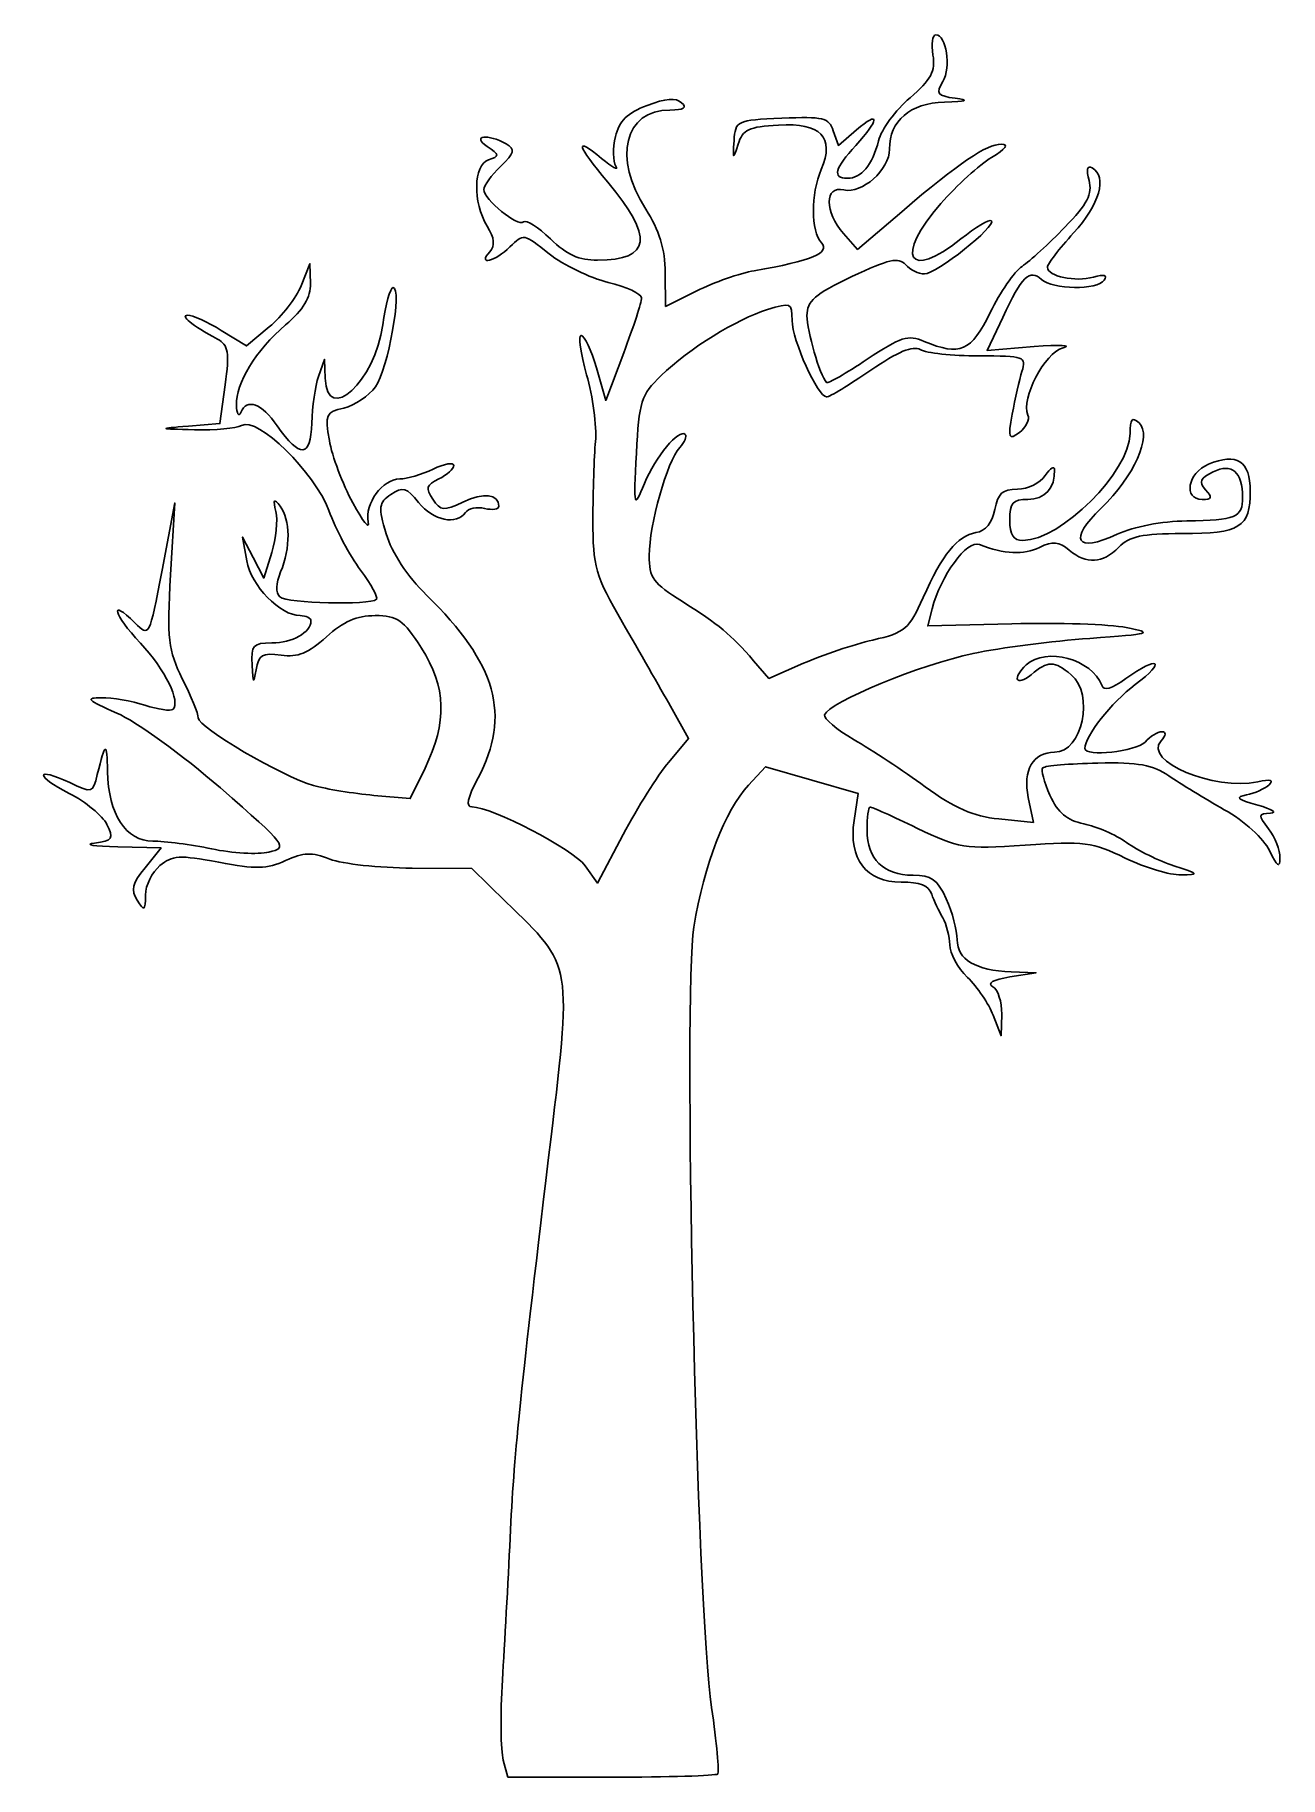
# Model space of a CAD drawing. Header units: centimetres. Extents: x -13.2 to 1.7, y -13.6 to 7.2.
import ezdxf

# ---------------------------------------------------------------- set-up
doc = ezdxf.new("R2010")
doc.units = ezdxf.units.CM
doc.header["$MEASUREMENT"] = 0
doc.layers.add('Layer 1', color=7, linetype='Continuous')

msp = doc.modelspace()

# ---------------------------------------------------------------- linework, layer by layer
at = {"layer": 'Layer 1'}
msp.add_open_spline([(-7.58891, -13.37526), (-7.61981, -13.26331), (-7.62421, -12.83343), (-7.5987, -12.41996), (-7.5987, -12.41996), (-7.57319, -12.00649), (-7.53201, -11.24747), (-7.50719, -10.73323), (-7.50719, -10.73323), (-7.45726, -9.69889), (-7.40642, -9.19652), (-7.04887, -6.20465), (-7.04887, -6.20465), (-6.768, -3.85441), (-6.75248, -3.94741), (-7.55668, -3.16266), (-7.55668, -3.16266), (-7.55668, -3.16266), (-7.96353, -2.76564), (-7.96353, -2.76564), (-7.96353, -2.76564), (-7.96353, -2.76564), (-8.67418, -2.76197), (-8.67418, -2.76197), (-8.67418, -2.76197), (-9.06503, -2.75995), (-9.50439, -2.71193), (-9.65053, -2.65525), (-9.65053, -2.65525), (-9.87114, -2.56969), (-9.96111, -2.57256), (-10.18065, -2.67216), (-10.18065, -2.67216), (-10.40295, -2.77301), (-10.52944, -2.77627), (-10.97471, -2.69264), (-10.97471, -2.69264), (-11.4458, -2.60415), (-11.52308, -2.60857), (-11.67384, -2.73264), (-11.67384, -2.73264), (-11.76706, -2.80936), (-11.84455, -2.96707), (-11.84605, -3.08311), (-11.84605, -3.08311), (-11.8485, -3.27342), (-11.85822, -3.2793), (-11.94522, -3.14315), (-11.94522, -3.14315), (-12.02115, -3.02432), (-12.00098, -2.94216), (-11.85043, -2.75697), (-11.85043, -2.75697), (-11.85043, -2.75697), (-11.65918, -2.52172), (-11.65918, -2.52172), (-11.65918, -2.52172), (-11.65918, -2.52172), (-12.17591, -2.50954), (-12.17591, -2.50954), (-12.17591, -2.50954), (-12.46011, -2.50284), (-12.584, -2.48229), (-12.45121, -2.46388), (-12.45121, -2.46388), (-12.23466, -2.43385), (-12.21949, -2.41103), (-12.30397, -2.24242), (-12.30397, -2.24242), (-12.35577, -2.13903), (-12.55757, -1.97296), (-12.75242, -1.87337), (-12.75242, -1.87337), (-13.16199, -1.66403), (-13.15784, -1.55161), (-12.74766, -1.7445), (-12.74766, -1.7445), (-12.47567, -1.87241), (-12.47267, -1.87154), (-12.41863, -1.64887), (-12.41863, -1.64887), (-12.32387, -1.2584), (-12.30463, -1.25241), (-12.29739, -1.61112), (-12.29739, -1.61112), (-12.28708, -2.12173), (-12.07997, -2.44043), (-11.75846, -2.44043), (-11.75846, -2.44043), (-11.61596, -2.44043), (-11.30045, -2.48219), (-11.05731, -2.53323), (-11.05731, -2.53323), (-10.81417, -2.58427), (-10.50838, -2.60164), (-10.37777, -2.57182), (-10.37777, -2.57182), (-10.14689, -2.51912), (-10.1629, -2.49792), (-10.95444, -1.80828), (-10.95444, -1.80828), (-11.40222, -1.41815), (-11.95638, -1.0171), (-12.18591, -0.91706), (-12.18591, -0.91706), (-12.53801, -0.7636), (-12.5669, -0.73501), (-12.37073, -0.73413), (-12.37073, -0.73413), (-12.24285, -0.73356), (-12.00947, -0.7739), (-11.85212, -0.82379), (-11.85212, -0.82379), (-11.69476, -0.87368), (-11.546, -0.89629), (-11.52153, -0.87403), (-11.52153, -0.87403), (-11.42243, -0.78391), (-11.60947, -0.40068), (-11.90667, -0.08492), (-11.90667, -0.08492), (-12.22635, 0.25472), (-12.28327, 0.46855), (-11.97028, 0.15403), (-11.97028, 0.15403), (-11.80133, -0.01575), (-11.7994, -0.01196), (-11.64883, 0.78362), (-11.64883, 0.78362), (-11.64883, 0.78362), (-11.49735, 1.58402), (-11.49735, 1.58402), (-11.49735, 1.58402), (-11.49735, 1.58402), (-11.54717, 0.72737), (-11.54717, 0.72737), (-11.54717, 0.72737), (-11.59129, -0.0313), (-11.57529, -0.1726), (-11.40727, -0.50802), (-11.40727, -0.50802), (-11.30292, -0.71633), (-11.21755, -0.92615), (-11.21755, -0.9743), (-11.21755, -0.9743), (-11.21755, -1.08816), (-10.21502, -1.67691), (-9.8478, -1.77871), (-9.8478, -1.77871), (-9.69152, -1.82203), (-9.36832, -1.87482), (-9.12959, -1.89602), (-9.12959, -1.89602), (-9.12959, -1.89602), (-8.69553, -1.93457), (-8.69553, -1.93457), (-8.69553, -1.93457), (-8.69553, -1.93457), (-8.51907, -1.57178), (-8.51907, -1.57178), (-8.51907, -1.57178), (-8.25424, -1.02733), (-8.26718, -0.60183), (-8.5625, -0.14356), (-8.5625, -0.14356), (-8.7815, 0.19628), (-8.84751, 0.24253), (-9.11356, 0.24253), (-9.11356, 0.24253), (-9.33255, 0.24253), (-9.49238, 0.1729), (-9.69374, -0.01022), (-9.69374, -0.01022), (-9.90927, -0.20622), (-10.03026, -0.25515), (-10.23263, -0.22814), (-10.23263, -0.22814), (-10.45678, -0.19822), (-10.49863, -0.22278), (-10.52928, -0.40222), (-10.52928, -0.40222), (-10.55948, -0.579), (-10.56703, -0.57048), (-10.57836, -0.3469), (-10.57836, -0.3469), (-10.59043, -0.1088), (-10.56699, -0.08267), (-10.34143, -0.08267), (-10.34143, -0.08267), (-10.10014, -0.08267), (-9.87655, 0.04246), (-9.87655, 0.1775), (-9.87655, 0.1775), (-9.87655, 0.21327), (-9.93465, 0.24254), (-10.00567, 0.24254), (-10.00567, 0.24254), (-10.24061, 0.24254), (-10.59069, 0.6011), (-10.64071, 0.89296), (-10.64071, 0.89296), (-10.64071, 0.89296), (-10.68947, 1.17752), (-10.68947, 1.17752), (-10.68947, 1.17752), (-10.68947, 1.17752), (-10.56416, 0.93361), (-10.56416, 0.93361), (-10.56416, 0.93361), (-10.56416, 0.93361), (-10.43885, 0.6897), (-10.43885, 0.6897), (-10.43885, 0.6897), (-10.43885, 0.6897), (-10.34431, 0.99261), (-10.34431, 0.99261), (-10.34431, 0.99261), (-10.29231, 1.15921), (-10.26986, 1.37873), (-10.29442, 1.48042), (-10.29442, 1.48042), (-10.33021, 1.62861), (-10.32006, 1.64111), (-10.24329, 1.54336), (-10.24329, 1.54336), (-10.12112, 1.38782), (-10.11859, 1.04743), (-10.23749, 0.76305), (-10.23749, 0.76305), (-10.29548, 0.62434), (-10.29868, 0.51258), (-10.24602, 0.4647), (-10.24602, 0.4647), (-10.16268, 0.38891), (-9.17602, 0.36471), (-9.09705, 0.43653), (-9.09705, 0.43653), (-9.07451, 0.45703), (-9.15996, 0.61284), (-9.28695, 0.78279), (-9.28695, 0.78279), (-9.41393, 0.95273), (-9.5835, 1.27159), (-9.66377, 1.49137), (-9.66377, 1.49137), (-9.83072, 1.94846), (-10.51309, 2.61463), (-10.70241, 2.50534), (-10.70241, 2.50534), (-10.76448, 2.46951), (-11.01642, 2.44602), (-11.26227, 2.45315), (-11.26227, 2.45315), (-11.70095, 2.46587), (-11.7023, 2.46668), (-11.33515, 2.49697), (-11.33515, 2.49697), (-11.33515, 2.49697), (-10.96103, 2.52783), (-10.96103, 2.52783), (-10.96103, 2.52783), (-10.96103, 2.52783), (-10.89786, 2.98761), (-10.89786, 2.98761), (-10.89786, 2.98761), (-10.84456, 3.37553), (-10.85884, 3.46061), (-10.98918, 3.53198), (-10.98918, 3.53198), (-11.29839, 3.7013), (-11.43888, 3.81471), (-11.34255, 3.81724), (-11.34255, 3.81724), (-11.28836, 3.81866), (-11.10921, 3.73721), (-10.94445, 3.63623), (-10.94445, 3.63623), (-10.94445, 3.63623), (-10.64488, 3.45263), (-10.64488, 3.45263), (-10.64488, 3.45263), (-10.64488, 3.45263), (-10.37248, 3.67877), (-10.37248, 3.67877), (-10.37248, 3.67877), (-10.22266, 3.80314), (-10.05285, 4.02296), (-9.99513, 4.16725), (-9.99513, 4.16725), (-9.99513, 4.16725), (-9.89018, 4.42959), (-9.89018, 4.42959), (-9.89018, 4.42959), (-9.89018, 4.42959), (-9.88338, 4.19528), (-9.88338, 4.19528), (-9.88338, 4.19528), (-9.87857, 4.02951), (-9.96502, 3.88512), (-10.17894, 3.70164), (-10.17894, 3.70164), (-10.53583, 3.39554), (-10.77337, 3.00747), (-10.76352, 2.7466), (-10.76352, 2.7466), (-10.75964, 2.64377), (-10.73617, 2.60537), (-10.71137, 2.66126), (-10.71137, 2.66126), (-10.63559, 2.83205), (-10.46675, 2.76958), (-10.27888, 2.50125), (-10.27888, 2.50125), (-10.0061, 2.11165), (-9.87807, 2.12139), (-9.86767, 2.53254), (-9.86767, 2.53254), (-9.86277, 2.72631), (-9.82655, 2.97631), (-9.78718, 3.0881), (-9.78718, 3.0881), (-9.78718, 3.0881), (-9.7156, 3.29135), (-9.7156, 3.29135), (-9.7156, 3.29135), (-9.7156, 3.29135), (-9.70669, 3.06777), (-9.70669, 3.06777), (-9.70669, 3.06777), (-9.68417, 2.50279), (-9.11508, 3.03062), (-9.02284, 3.70205), (-9.02284, 3.70205), (-8.98937, 3.94568), (-8.93377, 4.14502), (-8.89929, 4.14502), (-8.89929, 4.14502), (-8.78704, 4.14502), (-8.95931, 3.17316), (-9.10819, 2.96652), (-9.10819, 2.96652), (-9.18786, 2.85594), (-9.35739, 2.74165), (-9.48491, 2.71254), (-9.48491, 2.71254), (-9.70071, 2.66328), (-9.71271, 2.63643), (-9.65813, 2.32506), (-9.65813, 2.32506), (-9.62588, 2.14106), (-9.50051, 1.80758), (-9.37953, 1.584), (-9.37953, 1.584), (-9.25855, 1.36042), (-9.17565, 1.25744), (-9.19529, 1.35516), (-9.19529, 1.35516), (-9.23935, 1.57428), (-9.02518, 1.86838), (-8.82106, 1.86906), (-8.82106, 1.86906), (-8.7378, 1.8693), (-8.55905, 1.92204), (-8.42383, 1.98619), (-8.42383, 1.98619), (-8.28861, 2.05034), (-8.17798, 2.06969), (-8.17798, 2.0292), (-8.17798, 2.0292), (-8.17798, 1.98871), (-8.25803, 1.91662), (-8.35587, 1.869), (-8.35587, 1.869), (-8.5043, 1.79676), (-8.51624, 1.75689), (-8.42793, 1.6283), (-8.42793, 1.6283), (-8.33096, 1.48709), (-8.30087, 1.48417), (-8.06861, 1.59339), (-8.06861, 1.59339), (-7.82356, 1.70863), (-7.64158, 1.68851), (-7.64158, 1.54616), (-7.64158, 1.54616), (-7.64158, 1.50827), (-7.7175, 1.49532), (-7.81029, 1.51739), (-7.81029, 1.51739), (-7.90308, 1.53946), (-8.00603, 1.51772), (-8.03907, 1.46913), (-8.03907, 1.46913), (-8.14423, 1.31438), (-8.42571, 1.3738), (-8.59629, 1.58676), (-8.59629, 1.58676), (-8.74087, 1.76726), (-8.78156, 1.77931), (-8.92482, 1.68404), (-8.92482, 1.68404), (-9.07092, 1.58688), (-9.07697, 1.53681), (-8.98158, 1.21379), (-8.98158, 1.21379), (-8.91639, 0.99304), (-8.72935, 0.70983), (-8.5012, 0.48642), (-8.5012, 0.48642), (-7.66713, -0.33032), (-7.49402, -0.94536), (-7.88898, -1.68879), (-7.88898, -1.68879), (-8.01717, -1.93007), (-8.03873, -2.03394), (-7.96064, -2.03394), (-7.96064, -2.03394), (-7.72411, -2.03394), (-6.75735, -2.53673), (-6.61561, -2.73346), (-6.61561, -2.73346), (-6.61561, -2.73346), (-6.46666, -2.94019), (-6.46666, -2.94019), (-6.46666, -2.94019), (-6.46666, -2.94019), (-6.16182, -2.36172), (-6.16182, -2.36172), (-6.16182, -2.36172), (-5.99416, -2.04356), (-5.75065, -1.65647), (-5.6207, -1.50152), (-5.6207, -1.50152), (-5.6207, -1.50152), (-5.38442, -1.2198), (-5.38442, -1.2198), (-5.38442, -1.2198), (-5.38442, -1.2198), (-5.60093, -0.83418), (-5.60093, -0.83418), (-5.60093, -0.83418), (-5.72001, -0.62209), (-5.97643, -0.17416), (-6.17076, 0.16121), (-6.17076, 0.16121), (-6.49218, 0.71591), (-6.52392, 0.82604), (-6.52228, 1.38074), (-6.52228, 1.38074), (-6.52129, 1.71611), (-6.50748, 2.13685), (-6.4916, 2.31571), (-6.4916, 2.31571), (-6.47572, 2.49457), (-6.52319, 2.85129), (-6.59709, 3.1084), (-6.59709, 3.1084), (-6.67099, 3.36552), (-6.69963, 3.57589), (-6.66073, 3.57589), (-6.66073, 3.57589), (-6.62183, 3.57589), (-6.54032, 3.40211), (-6.47959, 3.18971), (-6.47959, 3.18971), (-6.47959, 3.18971), (-6.36917, 2.80353), (-6.36917, 2.80353), (-6.36917, 2.80353), (-6.36917, 2.80353), (-6.15608, 3.36815), (-6.15608, 3.36815), (-6.15608, 3.36815), (-6.03888, 3.67869), (-5.94299, 3.97294), (-5.94299, 4.02203), (-5.94299, 4.02203), (-5.94299, 4.07112), (-6.12176, 4.15477), (-6.34025, 4.20791), (-6.34025, 4.20791), (-6.55875, 4.26106), (-6.87501, 4.41432), (-7.04306, 4.54851), (-7.04306, 4.54851), (-7.34605, 4.79044), (-7.34994, 4.79114), (-7.50895, 4.63135), (-7.50895, 4.63135), (-7.6836, 4.45584), (-7.90528, 4.40118), (-7.74932, 4.57208), (-7.74932, 4.57208), (-7.68397, 4.64369), (-7.69305, 4.73424), (-7.77991, 4.87696), (-7.77991, 4.87696), (-7.95454, 5.16392), (-7.94524, 5.60117), (-7.76315, 5.66472), (-7.76315, 5.66472), (-7.63066, 5.71095), (-7.63231, 5.72641), (-7.78024, 5.82477), (-7.78024, 5.82477), (-7.97339, 5.95321), (-7.77211, 5.98051), (-7.55454, 5.85538), (-7.55454, 5.85538), (-7.44282, 5.79113), (-7.45301, 5.75034), (-7.62159, 5.58715), (-7.62159, 5.58715), (-7.73093, 5.4813), (-7.8204, 5.3577), (-7.8204, 5.31248), (-7.8204, 5.31248), (-7.8204, 5.19412), (-7.41578, 4.86527), (-7.34705, 4.92778), (-7.34705, 4.92778), (-7.31527, 4.95668), (-7.17136, 4.86555), (-7.02726, 4.72527), (-7.02726, 4.72527), (-6.83357, 4.5367), (-6.68721, 4.47053), (-6.46588, 4.47145), (-6.46588, 4.47145), (-5.83147, 4.47409), (-5.79621, 4.74547), (-6.34527, 5.39963), (-6.34527, 5.39963), (-6.71823, 5.84398), (-6.74746, 5.95464), (-6.42028, 5.68358), (-6.42028, 5.68358), (-6.28943, 5.57517), (-6.21195, 5.5331), (-6.2481, 5.59009), (-6.2481, 5.59009), (-6.28426, 5.64708), (-6.28673, 5.80596), (-6.25359, 5.94316), (-6.25359, 5.94316), (-6.20897, 6.12793), (-6.11146, 6.22374), (-5.8776, 6.3126), (-5.8776, 6.3126), (-5.65363, 6.3977), (-5.5341, 6.40733), (-5.46634, 6.34571), (-5.46634, 6.34571), (-5.39859, 6.28409), (-5.43913, 6.25885), (-5.60582, 6.25885), (-5.60582, 6.25885), (-6.14746, 6.25885), (-6.28624, 5.68933), (-5.89321, 5.07943), (-5.89321, 5.07943), (-5.73388, 4.83218), (-5.6636, 4.60301), (-5.66121, 4.32295), (-5.66121, 4.32295), (-5.66121, 4.32295), (-5.65779, 3.92117), (-5.65779, 3.92117), (-5.65779, 3.92117), (-5.65779, 3.92117), (-5.28634, 4.10635), (-5.28634, 4.10635), (-5.28634, 4.10635), (-5.08204, 4.2082), (-4.77408, 4.31605), (-4.60199, 4.34603), (-4.60199, 4.34603), (-3.92098, 4.46463), (-3.69328, 4.55938), (-3.80226, 4.67879), (-3.80226, 4.67879), (-3.93097, 4.81982), (-3.93237, 5.25277), (-3.80508, 5.55278), (-3.80508, 5.55278), (-3.64272, 5.93548), (-3.81086, 6.10989), (-4.31349, 6.08016), (-4.31349, 6.08016), (-4.66842, 6.05917), (-4.73848, 6.026), (-4.79473, 5.85233), (-4.79473, 5.85233), (-4.85594, 5.66333), (-4.85933, 5.66618), (-4.84303, 5.89298), (-4.84303, 5.89298), (-4.82577, 6.13304), (-4.81679, 6.13727), (-4.27406, 6.16092), (-4.27406, 6.16092), (-3.77793, 6.18254), (-3.71656, 6.16758), (-3.66216, 6.01169), (-3.66216, 6.01169), (-3.66216, 6.01169), (-3.60169, 5.83843), (-3.60169, 5.83843), (-3.60169, 5.83843), (-3.60169, 5.83843), (-3.38664, 6.02216), (-3.38664, 6.02216), (-3.38664, 6.02216), (-3.10498, 6.2628), (-3.11036, 6.14524), (-3.39509, 5.83751), (-3.39509, 5.83751), (-3.64629, 5.56602), (-3.67708, 5.44583), (-3.49544, 5.44583), (-3.49544, 5.44583), (-3.32799, 5.44583), (-3.19829, 5.60193), (-3.12354, 5.89345), (-3.12354, 5.89345), (-3.08921, 6.02735), (-2.92076, 6.25751), (-2.74922, 6.40493), (-2.74922, 6.40493), (-2.49828, 6.62058), (-2.4449, 6.71988), (-2.47608, 6.91307), (-2.47608, 6.91307), (-2.49739, 7.04513), (-2.48234, 7.15318), (-2.44262, 7.15318), (-2.44262, 7.15318), (-2.3163, 7.15318), (-2.25867, 6.76815), (-2.35937, 6.59704), (-2.35937, 6.59704), (-2.44458, 6.45224), (-2.42653, 6.42815), (-2.21052, 6.39839), (-2.21052, 6.39839), (-2.03535, 6.37426), (-2.07245, 6.36102), (-2.33958, 6.35234), (-2.33958, 6.35234), (-2.75095, 6.33897), (-2.9928, 6.13211), (-2.9928, 5.79361), (-2.9928, 5.79361), (-2.9928, 5.54758), (-3.31936, 5.25689), (-3.53746, 5.30876), (-3.53746, 5.30876), (-3.76712, 5.36338), (-3.76927, 5.04486), (-3.54097, 4.78846), (-3.54097, 4.78846), (-3.54097, 4.78846), (-3.37395, 4.60088), (-3.37395, 4.60088), (-3.37395, 4.60088), (-3.37395, 4.60088), (-2.84813, 5.04895), (-2.84813, 5.04895), (-2.84813, 5.04895), (-2.16056, 5.63485), (-1.83907, 5.85248), (-1.6621, 5.85182), (-1.6621, 5.85182), (-1.5692, 5.85149), (-1.61087, 5.79543), (-1.77895, 5.69467), (-1.77895, 5.69467), (-1.92263, 5.60853), (-2.19376, 5.36182), (-2.38145, 5.14642), (-2.38145, 5.14642), (-2.93582, 4.51021), (-2.77328, 4.22217), (-2.14362, 4.72495), (-2.14362, 4.72495), (-1.96816, 4.86505), (-1.80478, 4.96164), (-1.78055, 4.93961), (-1.78055, 4.93961), (-1.71452, 4.87956), (-2.43785, 4.30762), (-2.57982, 4.30762), (-2.57982, 4.30762), (-2.64741, 4.30762), (-2.74834, 4.35762), (-2.80411, 4.41872), (-2.80411, 4.41872), (-2.88812, 4.51078), (-2.99717, 4.48638), (-3.44013, 4.27644), (-3.44013, 4.27644), (-3.88429, 4.06594), (-3.97488, 3.98727), (-3.97548, 3.81161), (-3.97548, 3.81161), (-3.9761, 3.62857), (-3.82339, 3.10543), (-3.74363, 3.01738), (-3.74363, 3.01738), (-3.72866, 3.00085), (-3.51082, 3.12457), (-3.25954, 3.29232), (-3.25954, 3.29232), (-2.8564, 3.56145), (-2.77657, 3.58649), (-2.58063, 3.5053), (-2.58063, 3.5053), (-2.15214, 3.32775), (-2.02077, 3.38528), (-1.79515, 3.84924), (-1.79515, 3.84924), (-1.67855, 4.08901), (-1.50808, 4.33596), (-1.41633, 4.39803), (-1.41633, 4.39803), (-1.32458, 4.4601), (-1.09525, 4.66988), (-0.90672, 4.86423), (-0.90672, 4.86423), (-0.63701, 5.14225), (-0.57584, 5.2607), (-0.61975, 5.41983), (-0.61975, 5.41983), (-0.65569, 5.55006), (-0.64246, 5.60347), (-0.58258, 5.56982), (-0.58258, 5.56982), (-0.39937, 5.46685), (-0.49499, 5.13016), (-0.8025, 4.79544), (-0.8025, 4.79544), (-0.9746, 4.60811), (-1.1154, 4.42419), (-1.1154, 4.38672), (-1.1154, 4.38672), (-1.1154, 4.2809), (-0.77885, 4.2093), (-0.56781, 4.27021), (-0.56781, 4.27021), (-0.43996, 4.30711), (-0.39782, 4.29561), (-0.43899, 4.23504), (-0.43899, 4.23504), (-0.5208, 4.11466), (-1.05215, 4.12002), (-1.18693, 4.24259), (-1.18693, 4.24259), (-1.32696, 4.36993), (-1.41627, 4.2823), (-1.64674, 3.79145), (-1.64674, 3.79145), (-1.64674, 3.79145), (-1.83184, 3.39722), (-1.83184, 3.39722), (-1.83184, 3.39722), (-1.83184, 3.39722), (-1.27247, 3.44304), (-1.27247, 3.44304), (-1.27247, 3.44304), (-0.96482, 3.46824), (-0.80996, 3.46186), (-0.92833, 3.42887), (-0.92833, 3.42887), (-1.14922, 3.36731), (-1.4306, 2.82893), (-1.3463, 2.62915), (-1.3463, 2.62915), (-1.3235, 2.57511), (-1.36937, 2.48248), (-1.44825, 2.42332), (-1.44825, 2.42332), (-1.57702, 2.32673), (-1.58561, 2.34895), (-1.53238, 2.64096), (-1.53238, 2.64096), (-1.49978, 2.81982), (-1.44827, 3.04849), (-1.41792, 3.1491), (-1.41792, 3.1491), (-1.36492, 3.32482), (-1.38518, 3.33208), (-1.93192, 3.33327), (-1.93192, 3.33327), (-2.24497, 3.33392), (-2.55793, 3.36723), (-2.62739, 3.40722), (-2.62739, 3.40722), (-2.71613, 3.4583), (-2.89135, 3.3854), (-3.21661, 3.16207), (-3.21661, 3.16207), (-3.47122, 2.98725), (-3.70802, 2.84421), (-3.74284, 2.84421), (-3.74284, 2.84421), (-3.84709, 2.84421), (-4.15092, 3.51856), (-4.15303, 3.75463), (-4.15303, 3.75463), (-4.15492, 3.96621), (-4.16528, 3.9708), (-4.44554, 3.88401), (-4.44554, 3.88401), (-4.81326, 3.77015), (-5.37484, 3.42164), (-5.7118, 3.09819), (-5.7118, 3.09819), (-5.94857, 2.87091), (-5.9753, 2.78683), (-6.00515, 2.17543), (-6.00515, 2.17543), (-6.0374, 1.51496), (-6.03566, 1.50837), (-5.90959, 1.81299), (-5.90959, 1.81299), (-5.77688, 2.13365), (-5.49989, 2.46835), (-5.42419, 2.39951), (-5.42419, 2.39951), (-5.40049, 2.37796), (-5.43011, 2.30663), (-5.49, 2.24099), (-5.49, 2.24099), (-5.63861, 2.07815), (-5.85122, 1.3256), (-5.85252, 0.95784), (-5.85252, 0.95784), (-5.85345, 0.69293), (-5.80618, 0.6272), (-5.45798, 0.40934), (-5.45798, 0.40934), (-5.02266, 0.13696), (-4.88451, 0.02225), (-4.61117, -0.29376), (-4.61117, -0.29376), (-4.61117, -0.29376), (-4.42783, -0.50573), (-4.42783, -0.50573), (-4.42783, -0.50573), (-4.42783, -0.50573), (-4.01758, -0.32512), (-4.01758, -0.32512), (-4.01758, -0.32512), (-3.79194, -0.22579), (-3.41986, -0.10102), (-3.19073, -0.04786), (-3.19073, -0.04786), (-2.80581, 0.04144), (-2.76035, 0.07986), (-2.5929, 0.45742), (-2.5929, 0.45742), (-2.36306, 0.97565), (-2.18816, 1.19059), (-1.96442, 1.22978), (-1.96442, 1.22978), (-1.8493, 1.24994), (-1.77104, 1.34589), (-1.74098, 1.50372), (-1.74098, 1.50372), (-1.70415, 1.69711), (-1.64932, 1.74663), (-1.47209, 1.74663), (-1.47209, 1.74663), (-1.34526, 1.74663), (-1.20275, 1.8166), (-1.14089, 1.90923), (-1.14089, 1.90923), (-1.08117, 1.99866), (-1.03088, 2.02909), (-1.02914, 1.97686), (-1.02914, 1.97686), (-1.02199, 1.76242), (-1.14686, 1.62468), (-1.34844, 1.62468), (-1.34844, 1.62468), (-1.52655, 1.62468), (-1.56237, 1.58383), (-1.56237, 1.38077), (-1.56237, 1.38077), (-1.56237, 1.20256), (-1.52023, 1.13695), (-1.40592, 1.13717), (-1.40592, 1.13717), (-0.95421, 1.13805), (-0.13197, 1.95803), (-0.13197, 2.40763), (-0.13197, 2.40763), (-0.13197, 2.58285), (-0.10815, 2.61116), (-0.02463, 2.53521), (-0.02463, 2.53521), (0.13593, 2.3892), (-0.08404, 1.89273), (-0.47301, 1.52317), (-0.47301, 1.52317), (-0.87321, 1.14295), (-0.77571, 0.98187), (-0.2835, 1.21008), (-0.2835, 1.21008), (-0.08351, 1.30281), (0.24477, 1.3661), (0.54246, 1.36934), (0.54246, 1.36934), (1.12377, 1.37566), (1.20949, 1.4118), (1.20766, 1.6498), (1.20766, 1.6498), (1.20531, 1.95555), (1.08195, 2.06208), (0.85703, 1.95261), (0.85703, 1.95261), (0.69988, 1.87612), (0.6821, 1.83422), (0.76721, 1.74096), (0.76721, 1.74096), (0.85182, 1.64824), (0.84393, 1.62468), (0.72828, 1.62468), (0.72828, 1.62468), (0.49848, 1.62468), (0.55342, 1.94102), (0.80103, 2.04362), (0.80103, 2.04362), (1.13937, 2.18381), (1.29843, 2.08186), (1.29843, 1.72479), (1.29843, 1.72479), (1.29843, 1.29285), (1.17923, 1.21817), (0.48981, 1.21817), (0.48981, 1.21817), (0.00928, 1.21817), (-0.13518, 1.18709), (-0.26607, 1.05557), (-0.26607, 1.05557), (-0.46102, 0.85967), (-0.64552, 0.84896), (-0.85504, 1.0214), (-0.85504, 1.0214), (-0.98119, 1.12522), (-1.0487, 1.13153), (-1.20735, 1.05431), (-1.20735, 1.05431), (-1.39561, 0.96268), (-1.62811, 0.97367), (-1.92435, 1.08819), (-1.92435, 1.08819), (-2.0716, 1.14511), (-2.38367, 0.71999), (-2.48577, 0.32338), (-2.48577, 0.32338), (-2.48577, 0.32338), (-2.53821, 0.11965), (-2.53821, 0.11965), (-2.53821, 0.11965), (-2.53821, 0.11965), (-1.53624, 0.14604), (-1.53624, 0.14604), (-1.53624, 0.14604), (-0.98515, 0.16055), (-0.37335, 0.14012), (-0.17667, 0.10063), (-0.17667, 0.10063), (0.15549, 0.03393), (0.12453, 0.02478), (-0.61189, -0.02813), (-0.61189, -0.02813), (-1.04794, -0.05946), (-1.67238, -0.14045), (-1.99954, -0.20812), (-1.99954, -0.20812), (-2.61138, -0.33467), (-3.72003, -0.79181), (-3.7656, -0.93633), (-3.7656, -0.93633), (-3.7797, -0.98105), (-3.62164, -1.11519), (-3.41435, -1.23442), (-3.41435, -1.23442), (-3.20706, -1.35365), (-2.82701, -1.60502), (-2.56979, -1.79302), (-2.56979, -1.79302), (-2.21952, -2.04903), (-1.9991, -2.1454), (-1.69177, -2.1769), (-1.69177, -2.1769), (-1.69177, -2.1769), (-1.28143, -2.21896), (-1.28143, -2.21896), (-1.28143, -2.21896), (-1.28143, -2.21896), (-1.34263, -1.92229), (-1.34263, -1.92229), (-1.34263, -1.92229), (-1.40996, -1.59591), (-1.28646, -1.38349), (-1.02937, -1.38349), (-1.02937, -1.38349), (-0.70119, -1.38349), (-0.55284, -0.69075), (-0.83186, -0.46112), (-0.83186, -0.46112), (-1.03633, -0.29284), (-1.10501, -0.29284), (-1.30948, -0.46112), (-1.30948, -0.46112), (-1.4883, -0.60829), (-1.53939, -0.50079), (-1.36569, -0.34283), (-1.36569, -0.34283), (-1.12943, -0.12797), (-0.58242, -0.27651), (-0.46885, -0.58636), (-0.46885, -0.58636), (-0.44346, -0.65563), (-0.35469, -0.63103), (-0.18061, -0.50651), (-0.18061, -0.50651), (0.20782, -0.22865), (0.31007, -0.29381), (-0.06877, -0.57779), (-0.06877, -0.57779), (-0.35564, -0.79284), (-0.66837, -1.18975), (-0.66837, -1.3388), (-0.66837, -1.3388), (-0.66837, -1.44024), (-0.05587, -1.37407), (0.04683, -1.26154), (0.04683, -1.26154), (0.10804, -1.19447), (0.19835, -1.13959), (0.24752, -1.13959), (0.24752, -1.13959), (0.30186, -1.13959), (0.29769, -1.18257), (0.23689, -1.2492), (0.23689, -1.2492), (0.01976, -1.48713), (0.8681, -1.84527), (1.38783, -1.73509), (1.38783, -1.73509), (1.54042, -1.70274), (1.58296, -1.71433), (1.52193, -1.77162), (1.52193, -1.77162), (1.47276, -1.81777), (1.35207, -1.8713), (1.25373, -1.89058), (1.25373, -1.89058), (1.11324, -1.91813), (1.14198, -1.94438), (1.38783, -2.01309), (1.38783, -2.01309), (1.55992, -2.06119), (1.62805, -2.10384), (1.53921, -2.10788), (1.53921, -2.10788), (1.39025, -2.11464), (1.38851, -2.12926), (1.51686, -2.29591), (1.51686, -2.29591), (1.5934, -2.39529), (1.65445, -2.55078), (1.65253, -2.64144), (1.65253, -2.64144), (1.64987, -2.76661), (1.62, -2.74564), (1.52843, -2.55434), (1.52843, -2.55434), (1.45909, -2.40949), (1.23023, -2.20214), (0.99001, -2.06653), (0.99001, -2.06653), (0.76021, -1.9368), (0.46404, -1.75609), (0.33186, -1.66496), (0.33186, -1.66496), (0.13885, -1.5319), (-0.02803, -1.50187), (-0.51559, -1.51247), (-0.51559, -1.51247), (-0.8495, -1.51973), (-1.14353, -1.5446), (-1.16898, -1.56774), (-1.16898, -1.56774), (-1.19443, -1.59088), (-1.15628, -1.73817), (-1.08421, -1.89505), (-1.08421, -1.89505), (-0.9877, -2.10511), (-0.8814, -2.19461), (-0.68087, -2.23467), (-0.68087, -2.23467), (-0.53111, -2.26458), (-0.302, -2.3653), (-0.17174, -2.45848), (-0.17174, -2.45848), (-0.04148, -2.55166), (0.21185, -2.67558), (0.39121, -2.73385), (0.39121, -2.73385), (0.69009, -2.83095), (0.69719, -2.8401), (0.4762, -2.84337), (0.4762, -2.84337), (0.34359, -2.84533), (0.04429, -2.75468), (-0.1889, -2.64193), (-0.1889, -2.64193), (-0.57924, -2.45318), (-0.6736, -2.44095), (-1.37818, -2.48779), (-1.37818, -2.48779), (-2.11355, -2.53667), (-2.16393, -2.52879), (-2.66661, -2.28629), (-2.66661, -2.28629), (-2.95433, -2.14749), (-3.20577, -2.03392), (-3.22536, -2.03392), (-3.22536, -2.03392), (-3.24495, -2.03392), (-3.26098, -2.15936), (-3.26098, -2.31267), (-3.26098, -2.31267), (-3.26098, -2.65563), (-3.06498, -2.84694), (-2.71363, -2.84694), (-2.71363, -2.84694), (-2.49417, -2.84694), (-2.42444, -2.8966), (-2.31772, -3.12889), (-2.31772, -3.12889), (-2.24647, -3.28396), (-2.18818, -3.50219), (-2.18818, -3.61384), (-2.18818, -3.61384), (-2.18818, -3.8506), (-1.96967, -3.98057), (-1.54591, -3.99587), (-1.54591, -3.99587), (-1.54591, -3.99587), (-1.24948, -4.00657), (-1.24948, -4.00657), (-1.24948, -4.00657), (-1.24948, -4.00657), (-1.56238, -4.05737), (-1.56238, -4.05737), (-1.56238, -4.05737), (-1.7659, -4.09041), (-1.83622, -4.13098), (-1.76353, -4.17342), (-1.76353, -4.17342), (-1.70207, -4.20931), (-1.65496, -4.35541), (-1.65884, -4.4981), (-1.65884, -4.4981), (-1.65884, -4.4981), (-1.66589, -4.75753), (-1.66589, -4.75753), (-1.66589, -4.75753), (-1.66589, -4.75753), (-1.75939, -4.51362), (-1.75939, -4.51362), (-1.75939, -4.51362), (-1.81081, -4.37947), (-1.94844, -4.17625), (-2.06523, -4.06201), (-2.06523, -4.06201), (-2.18202, -3.94777), (-2.27758, -3.77349), (-2.27758, -3.67472), (-2.27758, -3.67472), (-2.27758, -3.57595), (-2.31487, -3.43161), (-2.36045, -3.35396), (-2.36045, -3.35396), (-2.40603, -3.27631), (-2.46511, -3.14876), (-2.49174, -3.07051), (-2.49174, -3.07051), (-2.52581, -2.97041), (-2.63314, -2.92823), (-2.8538, -2.92823), (-2.8538, -2.92823), (-3.27089, -2.92823), (-3.48251, -2.65194), (-3.41517, -2.19535), (-3.41517, -2.19535), (-3.41517, -2.19535), (-3.36754, -1.87241), (-3.36754, -1.87241), (-3.36754, -1.87241), (-3.36754, -1.87241), (-3.9177, -1.71462), (-3.9177, -1.71462), (-3.9177, -1.71462), (-3.9177, -1.71462), (-4.46786, -1.55683), (-4.46786, -1.55683), (-4.46786, -1.55683), (-4.46786, -1.55683), (-4.66967, -1.77504), (-4.66967, -1.77504), (-4.66967, -1.77504), (-4.95329, -2.08171), (-5.19568, -2.70994), (-5.321, -3.46318), (-5.321, -3.46318), (-5.45367, -4.26059), (-5.28831, -11.57021), (-5.11093, -12.74901), (-5.11093, -12.74901), (-5.04839, -13.1646), (-5.01557, -13.52132), (-5.03799, -13.5417), (-5.03799, -13.5417), (-5.06041, -13.56209), (-5.6309, -13.57877), (-6.30576, -13.57877), (-6.30576, -13.57877), (-6.30576, -13.57877), (-7.53277, -13.57877), (-7.53277, -13.57877), (-7.53277, -13.57877), (-7.53277, -13.57877), (-7.58894, -13.37523), (-7.58894, -13.37523), (-7.58894, -13.37523), (-7.58894, -13.37523), (-7.58891, -13.37526), (-7.58891, -13.37526)], degree=3, knots=[0, 0, 0, 0, 0.00320513, 0.00320513, 0.00320513, 0.00320513, 0.00641026, 0.00641026, 0.00641026, 0.00641026, 0.00961538, 0.00961538, 0.00961538, 0.00961538, 0.01282051, 0.01282051, 0.01282051, 0.01282051, 0.01602564, 0.01602564, 0.01602564, 0.01602564, 0.01923077, 0.01923077, 0.01923077, 0.01923077, 0.0224359, 0.0224359, 0.0224359, 0.0224359, 0.02564103, 0.02564103, 0.02564103, 0.02564103, 0.02884615, 0.02884615, 0.02884615, 0.02884615, 0.03205128, 0.03205128, 0.03205128, 0.03205128, 0.03525641, 0.03525641, 0.03525641, 0.03525641, 0.03846154, 0.03846154, 0.03846154, 0.03846154, 0.04166667, 0.04166667, 0.04166667, 0.04166667, 0.04487179, 0.04487179, 0.04487179, 0.04487179, 0.04807692, 0.04807692, 0.04807692, 0.04807692, 0.05128205, 0.05128205, 0.05128205, 0.05128205, 0.05448718, 0.05448718, 0.05448718, 0.05448718, 0.05769231, 0.05769231, 0.05769231, 0.05769231, 0.06089744, 0.06089744, 0.06089744, 0.06089744, 0.06410256, 0.06410256, 0.06410256, 0.06410256, 0.06730769, 0.06730769, 0.06730769, 0.06730769, 0.07051282, 0.07051282, 0.07051282, 0.07051282, 0.07371795, 0.07371795, 0.07371795, 0.07371795, 0.07692308, 0.07692308, 0.07692308, 0.07692308, 0.08012821, 0.08012821, 0.08012821, 0.08012821, 0.08333333, 0.08333333, 0.08333333, 0.08333333, 0.08653846, 0.08653846, 0.08653846, 0.08653846, 0.08974359, 0.08974359, 0.08974359, 0.08974359, 0.09294872, 0.09294872, 0.09294872, 0.09294872, 0.09615385, 0.09615385, 0.09615385, 0.09615385, 0.09935897, 0.09935897, 0.09935897, 0.09935897, 0.1025641, 0.1025641, 0.1025641, 0.1025641, 0.10576923, 0.10576923, 0.10576923, 0.10576923, 0.10897436, 0.10897436, 0.10897436, 0.10897436, 0.11217949, 0.11217949, 0.11217949, 0.11217949, 0.11538462, 0.11538462, 0.11538462, 0.11538462, 0.11858974, 0.11858974, 0.11858974, 0.11858974, 0.12179487, 0.12179487, 0.12179487, 0.12179487, 0.125, 0.125, 0.125, 0.125, 0.12820513, 0.12820513, 0.12820513, 0.12820513, 0.13141026, 0.13141026, 0.13141026, 0.13141026, 0.13461538, 0.13461538, 0.13461538, 0.13461538, 0.13782051, 0.13782051, 0.13782051, 0.13782051, 0.14102564, 0.14102564, 0.14102564, 0.14102564, 0.14423077, 0.14423077, 0.14423077, 0.14423077, 0.1474359, 0.1474359, 0.1474359, 0.1474359, 0.15064103, 0.15064103, 0.15064103, 0.15064103, 0.15384615, 0.15384615, 0.15384615, 0.15384615, 0.15705128, 0.15705128, 0.15705128, 0.15705128, 0.16025641, 0.16025641, 0.16025641, 0.16025641, 0.16346154, 0.16346154, 0.16346154, 0.16346154, 0.16666667, 0.16666667, 0.16666667, 0.16666667, 0.16987179, 0.16987179, 0.16987179, 0.16987179, 0.17307692, 0.17307692, 0.17307692, 0.17307692, 0.17628205, 0.17628205, 0.17628205, 0.17628205, 0.17948718, 0.17948718, 0.17948718, 0.17948718, 0.18269231, 0.18269231, 0.18269231, 0.18269231, 0.18589744, 0.18589744, 0.18589744, 0.18589744, 0.18910256, 0.18910256, 0.18910256, 0.18910256, 0.19230769, 0.19230769, 0.19230769, 0.19230769, 0.19551282, 0.19551282, 0.19551282, 0.19551282, 0.19871795, 0.19871795, 0.19871795, 0.19871795, 0.20192308, 0.20192308, 0.20192308, 0.20192308, 0.20512821, 0.20512821, 0.20512821, 0.20512821, 0.20833333, 0.20833333, 0.20833333, 0.20833333, 0.21153846, 0.21153846, 0.21153846, 0.21153846, 0.21474359, 0.21474359, 0.21474359, 0.21474359, 0.21794872, 0.21794872, 0.21794872, 0.21794872, 0.22115385, 0.22115385, 0.22115385, 0.22115385, 0.22435897, 0.22435897, 0.22435897, 0.22435897, 0.2275641, 0.2275641, 0.2275641, 0.2275641, 0.23076923, 0.23076923, 0.23076923, 0.23076923, 0.23397436, 0.23397436, 0.23397436, 0.23397436, 0.23717949, 0.23717949, 0.23717949, 0.23717949, 0.24038462, 0.24038462, 0.24038462, 0.24038462, 0.24358974, 0.24358974, 0.24358974, 0.24358974, 0.24679487, 0.24679487, 0.24679487, 0.24679487, 0.25, 0.25, 0.25, 0.25, 0.25320513, 0.25320513, 0.25320513, 0.25320513, 0.25641026, 0.25641026, 0.25641026, 0.25641026, 0.25961538, 0.25961538, 0.25961538, 0.25961538, 0.26282051, 0.26282051, 0.26282051, 0.26282051, 0.26602564, 0.26602564, 0.26602564, 0.26602564, 0.26923077, 0.26923077, 0.26923077, 0.26923077, 0.2724359, 0.2724359, 0.2724359, 0.2724359, 0.27564103, 0.27564103, 0.27564103, 0.27564103, 0.27884615, 0.27884615, 0.27884615, 0.27884615, 0.28205128, 0.28205128, 0.28205128, 0.28205128, 0.28525641, 0.28525641, 0.28525641, 0.28525641, 0.28846154, 0.28846154, 0.28846154, 0.28846154, 0.29166667, 0.29166667, 0.29166667, 0.29166667, 0.29487179, 0.29487179, 0.29487179, 0.29487179, 0.29807692, 0.29807692, 0.29807692, 0.29807692, 0.30128205, 0.30128205, 0.30128205, 0.30128205, 0.30448718, 0.30448718, 0.30448718, 0.30448718, 0.30769231, 0.30769231, 0.30769231, 0.30769231, 0.31089744, 0.31089744, 0.31089744, 0.31089744, 0.31410256, 0.31410256, 0.31410256, 0.31410256, 0.31730769, 0.31730769, 0.31730769, 0.31730769, 0.32051282, 0.32051282, 0.32051282, 0.32051282, 0.32371795, 0.32371795, 0.32371795, 0.32371795, 0.32692308, 0.32692308, 0.32692308, 0.32692308, 0.33012821, 0.33012821, 0.33012821, 0.33012821, 0.33333333, 0.33333333, 0.33333333, 0.33333333, 0.33653846, 0.33653846, 0.33653846, 0.33653846, 0.33974359, 0.33974359, 0.33974359, 0.33974359, 0.34294872, 0.34294872, 0.34294872, 0.34294872, 0.34615385, 0.34615385, 0.34615385, 0.34615385, 0.34935897, 0.34935897, 0.34935897, 0.34935897, 0.3525641, 0.3525641, 0.3525641, 0.3525641, 0.35576923, 0.35576923, 0.35576923, 0.35576923, 0.35897436, 0.35897436, 0.35897436, 0.35897436, 0.36217949, 0.36217949, 0.36217949, 0.36217949, 0.36538462, 0.36538462, 0.36538462, 0.36538462, 0.36858974, 0.36858974, 0.36858974, 0.36858974, 0.37179487, 0.37179487, 0.37179487, 0.37179487, 0.375, 0.375, 0.375, 0.375, 0.37820513, 0.37820513, 0.37820513, 0.37820513, 0.38141026, 0.38141026, 0.38141026, 0.38141026, 0.38461538, 0.38461538, 0.38461538, 0.38461538, 0.38782051, 0.38782051, 0.38782051, 0.38782051, 0.39102564, 0.39102564, 0.39102564, 0.39102564, 0.39423077, 0.39423077, 0.39423077, 0.39423077, 0.3974359, 0.3974359, 0.3974359, 0.3974359, 0.40064103, 0.40064103, 0.40064103, 0.40064103, 0.40384615, 0.40384615, 0.40384615, 0.40384615, 0.40705128, 0.40705128, 0.40705128, 0.40705128, 0.41025641, 0.41025641, 0.41025641, 0.41025641, 0.41346154, 0.41346154, 0.41346154, 0.41346154, 0.41666667, 0.41666667, 0.41666667, 0.41666667, 0.41987179, 0.41987179, 0.41987179, 0.41987179, 0.42307692, 0.42307692, 0.42307692, 0.42307692, 0.42628205, 0.42628205, 0.42628205, 0.42628205, 0.42948718, 0.42948718, 0.42948718, 0.42948718, 0.43269231, 0.43269231, 0.43269231, 0.43269231, 0.43589744, 0.43589744, 0.43589744, 0.43589744, 0.43910256, 0.43910256, 0.43910256, 0.43910256, 0.44230769, 0.44230769, 0.44230769, 0.44230769, 0.44551282, 0.44551282, 0.44551282, 0.44551282, 0.44871795, 0.44871795, 0.44871795, 0.44871795, 0.45192308, 0.45192308, 0.45192308, 0.45192308, 0.45512821, 0.45512821, 0.45512821, 0.45512821, 0.45833333, 0.45833333, 0.45833333, 0.45833333, 0.46153846, 0.46153846, 0.46153846, 0.46153846, 0.46474359, 0.46474359, 0.46474359, 0.46474359, 0.46794872, 0.46794872, 0.46794872, 0.46794872, 0.47115385, 0.47115385, 0.47115385, 0.47115385, 0.47435897, 0.47435897, 0.47435897, 0.47435897, 0.4775641, 0.4775641, 0.4775641, 0.4775641, 0.48076923, 0.48076923, 0.48076923, 0.48076923, 0.48397436, 0.48397436, 0.48397436, 0.48397436, 0.48717949, 0.48717949, 0.48717949, 0.48717949, 0.49038462, 0.49038462, 0.49038462, 0.49038462, 0.49358974, 0.49358974, 0.49358974, 0.49358974, 0.49679487, 0.49679487, 0.49679487, 0.49679487, 0.5, 0.5, 0.5, 0.5, 0.50320513, 0.50320513, 0.50320513, 0.50320513, 0.50641026, 0.50641026, 0.50641026, 0.50641026, 0.50961538, 0.50961538, 0.50961538, 0.50961538, 0.51282051, 0.51282051, 0.51282051, 0.51282051, 0.51602564, 0.51602564, 0.51602564, 0.51602564, 0.51923077, 0.51923077, 0.51923077, 0.51923077, 0.5224359, 0.5224359, 0.5224359, 0.5224359, 0.52564103, 0.52564103, 0.52564103, 0.52564103, 0.52884615, 0.52884615, 0.52884615, 0.52884615, 0.53205128, 0.53205128, 0.53205128, 0.53205128, 0.53525641, 0.53525641, 0.53525641, 0.53525641, 0.53846154, 0.53846154, 0.53846154, 0.53846154, 0.54166667, 0.54166667, 0.54166667, 0.54166667, 0.54487179, 0.54487179, 0.54487179, 0.54487179, 0.54807692, 0.54807692, 0.54807692, 0.54807692, 0.55128205, 0.55128205, 0.55128205, 0.55128205, 0.55448718, 0.55448718, 0.55448718, 0.55448718, 0.55769231, 0.55769231, 0.55769231, 0.55769231, 0.56089744, 0.56089744, 0.56089744, 0.56089744, 0.56410256, 0.56410256, 0.56410256, 0.56410256, 0.56730769, 0.56730769, 0.56730769, 0.56730769, 0.57051282, 0.57051282, 0.57051282, 0.57051282, 0.57371795, 0.57371795, 0.57371795, 0.57371795, 0.57692308, 0.57692308, 0.57692308, 0.57692308, 0.58012821, 0.58012821, 0.58012821, 0.58012821, 0.58333333, 0.58333333, 0.58333333, 0.58333333, 0.58653846, 0.58653846, 0.58653846, 0.58653846, 0.58974359, 0.58974359, 0.58974359, 0.58974359, 0.59294872, 0.59294872, 0.59294872, 0.59294872, 0.59615385, 0.59615385, 0.59615385, 0.59615385, 0.59935897, 0.59935897, 0.59935897, 0.59935897, 0.6025641, 0.6025641, 0.6025641, 0.6025641, 0.60576923, 0.60576923, 0.60576923, 0.60576923, 0.60897436, 0.60897436, 0.60897436, 0.60897436, 0.61217949, 0.61217949, 0.61217949, 0.61217949, 0.61538462, 0.61538462, 0.61538462, 0.61538462, 0.61858974, 0.61858974, 0.61858974, 0.61858974, 0.62179487, 0.62179487, 0.62179487, 0.62179487, 0.625, 0.625, 0.625, 0.625, 0.62820513, 0.62820513, 0.62820513, 0.62820513, 0.63141026, 0.63141026, 0.63141026, 0.63141026, 0.63461538, 0.63461538, 0.63461538, 0.63461538, 0.63782051, 0.63782051, 0.63782051, 0.63782051, 0.64102564, 0.64102564, 0.64102564, 0.64102564, 0.64423077, 0.64423077, 0.64423077, 0.64423077, 0.6474359, 0.6474359, 0.6474359, 0.6474359, 0.65064103, 0.65064103, 0.65064103, 0.65064103, 0.65384615, 0.65384615, 0.65384615, 0.65384615, 0.65705128, 0.65705128, 0.65705128, 0.65705128, 0.66025641, 0.66025641, 0.66025641, 0.66025641, 0.66346154, 0.66346154, 0.66346154, 0.66346154, 0.66666667, 0.66666667, 0.66666667, 0.66666667, 0.66987179, 0.66987179, 0.66987179, 0.66987179, 0.67307692, 0.67307692, 0.67307692, 0.67307692, 0.67628205, 0.67628205, 0.67628205, 0.67628205, 0.67948718, 0.67948718, 0.67948718, 0.67948718, 0.68269231, 0.68269231, 0.68269231, 0.68269231, 0.68589744, 0.68589744, 0.68589744, 0.68589744, 0.68910256, 0.68910256, 0.68910256, 0.68910256, 0.69230769, 0.69230769, 0.69230769, 0.69230769, 0.69551282, 0.69551282, 0.69551282, 0.69551282, 0.69871795, 0.69871795, 0.69871795, 0.69871795, 0.70192308, 0.70192308, 0.70192308, 0.70192308, 0.70512821, 0.70512821, 0.70512821, 0.70512821, 0.70833333, 0.70833333, 0.70833333, 0.70833333, 0.71153846, 0.71153846, 0.71153846, 0.71153846, 0.71474359, 0.71474359, 0.71474359, 0.71474359, 0.71794872, 0.71794872, 0.71794872, 0.71794872, 0.72115385, 0.72115385, 0.72115385, 0.72115385, 0.72435897, 0.72435897, 0.72435897, 0.72435897, 0.7275641, 0.7275641, 0.7275641, 0.7275641, 0.73076923, 0.73076923, 0.73076923, 0.73076923, 0.73397436, 0.73397436, 0.73397436, 0.73397436, 0.73717949, 0.73717949, 0.73717949, 0.73717949, 0.74038462, 0.74038462, 0.74038462, 0.74038462, 0.74358974, 0.74358974, 0.74358974, 0.74358974, 0.74679487, 0.74679487, 0.74679487, 0.74679487, 0.75, 0.75, 0.75, 0.75, 0.75320513, 0.75320513, 0.75320513, 0.75320513, 0.75641026, 0.75641026, 0.75641026, 0.75641026, 0.75961538, 0.75961538, 0.75961538, 0.75961538, 0.76282051, 0.76282051, 0.76282051, 0.76282051, 0.76602564, 0.76602564, 0.76602564, 0.76602564, 0.76923077, 0.76923077, 0.76923077, 0.76923077, 0.7724359, 0.7724359, 0.7724359, 0.7724359, 0.77564103, 0.77564103, 0.77564103, 0.77564103, 0.77884615, 0.77884615, 0.77884615, 0.77884615, 0.78205128, 0.78205128, 0.78205128, 0.78205128, 0.78525641, 0.78525641, 0.78525641, 0.78525641, 0.78846154, 0.78846154, 0.78846154, 0.78846154, 0.79166667, 0.79166667, 0.79166667, 0.79166667, 0.79487179, 0.79487179, 0.79487179, 0.79487179, 0.79807692, 0.79807692, 0.79807692, 0.79807692, 0.80128205, 0.80128205, 0.80128205, 0.80128205, 0.80448718, 0.80448718, 0.80448718, 0.80448718, 0.80769231, 0.80769231, 0.80769231, 0.80769231, 0.81089744, 0.81089744, 0.81089744, 0.81089744, 0.81410256, 0.81410256, 0.81410256, 0.81410256, 0.81730769, 0.81730769, 0.81730769, 0.81730769, 0.82051282, 0.82051282, 0.82051282, 0.82051282, 0.82371795, 0.82371795, 0.82371795, 0.82371795, 0.82692308, 0.82692308, 0.82692308, 0.82692308, 0.83012821, 0.83012821, 0.83012821, 0.83012821, 0.83333333, 0.83333333, 0.83333333, 0.83333333, 0.83653846, 0.83653846, 0.83653846, 0.83653846, 0.83974359, 0.83974359, 0.83974359, 0.83974359, 0.84294872, 0.84294872, 0.84294872, 0.84294872, 0.84615385, 0.84615385, 0.84615385, 0.84615385, 0.84935897, 0.84935897, 0.84935897, 0.84935897, 0.8525641, 0.8525641, 0.8525641, 0.8525641, 0.85576923, 0.85576923, 0.85576923, 0.85576923, 0.85897436, 0.85897436, 0.85897436, 0.85897436, 0.86217949, 0.86217949, 0.86217949, 0.86217949, 0.86538462, 0.86538462, 0.86538462, 0.86538462, 0.86858974, 0.86858974, 0.86858974, 0.86858974, 0.87179487, 0.87179487, 0.87179487, 0.87179487, 0.875, 0.875, 0.875, 0.875, 0.87820513, 0.87820513, 0.87820513, 0.87820513, 0.88141026, 0.88141026, 0.88141026, 0.88141026, 0.88461538, 0.88461538, 0.88461538, 0.88461538, 0.88782051, 0.88782051, 0.88782051, 0.88782051, 0.89102564, 0.89102564, 0.89102564, 0.89102564, 0.89423077, 0.89423077, 0.89423077, 0.89423077, 0.8974359, 0.8974359, 0.8974359, 0.8974359, 0.90064103, 0.90064103, 0.90064103, 0.90064103, 0.90384615, 0.90384615, 0.90384615, 0.90384615, 0.90705128, 0.90705128, 0.90705128, 0.90705128, 0.91025641, 0.91025641, 0.91025641, 0.91025641, 0.91346154, 0.91346154, 0.91346154, 0.91346154, 0.91666667, 0.91666667, 0.91666667, 0.91666667, 0.91987179, 0.91987179, 0.91987179, 0.91987179, 0.92307692, 0.92307692, 0.92307692, 0.92307692, 0.92628205, 0.92628205, 0.92628205, 0.92628205, 0.92948718, 0.92948718, 0.92948718, 0.92948718, 0.93269231, 0.93269231, 0.93269231, 0.93269231, 0.93589744, 0.93589744, 0.93589744, 0.93589744, 0.93910256, 0.93910256, 0.93910256, 0.93910256, 0.94230769, 0.94230769, 0.94230769, 0.94230769, 0.94551282, 0.94551282, 0.94551282, 0.94551282, 0.94871795, 0.94871795, 0.94871795, 0.94871795, 0.95192308, 0.95192308, 0.95192308, 0.95192308, 0.95512821, 0.95512821, 0.95512821, 0.95512821, 0.95833333, 0.95833333, 0.95833333, 0.95833333, 0.96153846, 0.96153846, 0.96153846, 0.96153846, 0.96474359, 0.96474359, 0.96474359, 0.96474359, 0.96794872, 0.96794872, 0.96794872, 0.96794872, 0.97115385, 0.97115385, 0.97115385, 0.97115385, 0.97435897, 0.97435897, 0.97435897, 0.97435897, 0.9775641, 0.9775641, 0.9775641, 0.9775641, 0.98076923, 0.98076923, 0.98076923, 0.98076923, 0.98397436, 0.98397436, 0.98397436, 0.98397436, 0.98717949, 0.98717949, 0.98717949, 0.98717949, 0.99038462, 0.99038462, 0.99038462, 0.99038462, 0.99358974, 0.99358974, 0.99358974, 0.99358974, 1, 1, 1, 1], dxfattribs=at)

doc.saveas('drawing.dxf')
